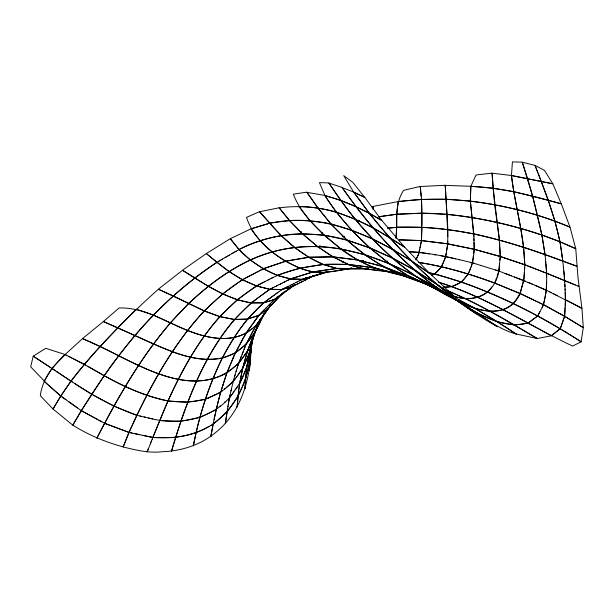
<?xml version="1.0" encoding="UTF-8"?>
<svg xmlns="http://www.w3.org/2000/svg" width="614" height="614" viewBox="0 0 614 614"><rect width="100%" height="100%" fill="white"/><g stroke="black" fill="none" stroke-linecap="round" stroke-linejoin="round"><path stroke-width="0.92" d="M447.736 241.125L447.713 243.812L452.671 244.863M447.783 236.666L446.923 214.255L421.887 213.242L421.465 240.534L423.1 240.749M545.654 293.845L546.36 290.238L546.437 284.904M542.131 307.522C547.534 293.845 547.151 278.434 545.877 263.913M546.468 283.852L546.514 281.726M546.598 277.49L546.721 273.276L524.878 264.795L504.869 258.064M563.805 261.618C534.479 250.305 504.554 240.496 473.808 233.842L470.355 201.008L470.823 186.395C501.715 187.523 531.67 195.551 561.273 203.84L552.838 183.778L511.454 175.512L492.06 173.186L494.669 204.777C462.856 198.997 430.199 197.386 398.087 201.661L396.728 214.186L396.69 227.341L387.572 228.224L396.667 227.257L422.064 227.31L421.572 238.04M252.922 337.163L252.876 338.061L253.091 337.17M349.166 241.586L349.243 240.158L349.143 241.578M396.091 238.217L396.667 227.257L396.068 238.163M565.195 305.895L564.627 316.279L560.298 328.667L551.242 335.835L537.189 338.521L516.305 334.031L497.179 321.721L514.632 325.144L528.17 323.056L537.726 315.926L543.597 304.751L520.119 293.523L493.096 282.486M564.957 310.039L564.619 316.287L561.902 324.008M565.018 309.003L565.08 307.967M523.965 278.441L520.119 293.523L517.633 297.299M524.21 274.527L523.842 280.406L521.746 287.774M524.026 277.474L524.886 264.787L523.911 251.563M565.202 305.895C565.839 285.28 563.499 264.596 560.39 244.211M565.271 304.866L565.471 301.773M251.065 345.905C250.949 377.894 241.509 412.071 215.453 432.632C200.832 444.897 181.437 451.021 162.526 451.72C150.169 453.178 138.15 450.653 126.2 447.698C107.373 442.832 89.299 435.572 72.797 425.149C90.956 393.582 111.756 363.565 134.934 335.482C162.265 347.524 191.238 363.787 222.13 358.185C233.113 337.316 246.644 317.653 264.534 302.119M524.279 273.56L524.348 272.578M524.609 268.679L524.678 267.704M565.54 300.737L565.21 292.556M524.809 265.762L523.757 249.368M251.126 345.905L249.384 370.641L251.287 344.723L250.842 346.657M252.761 337.124L252.584 338.836M453.623 296.094C474.469 304.091 496.02 293.131 498.944 270.106M497.064 276.277L498.86 271.027L499.197 267.374M499.458 264.642L498.944 270.122M499.474 264.649L500.28 256.483L499.765 247.173M499.297 266.468L499.55 263.736M499.903 260.106L500.272 256.491L474.208 249.261L452.671 244.894M473.356 256.038L472.519 262.823L471.222 266.284M473.686 253.513L474.215 249.284L473.916 238.685M238.877 389.36C241.54 368.446 247.78 348.146 256.145 328.843L247.381 351.385L257.918 325.22C249.821 345.429 245.746 367.088 245.001 388.808L246.698 367.456L250.796 350.74C249.038 379.682 235.814 409.223 211.009 425.325M239.391 385.316L239.084 387.741M238.976 388.555L237.119 407.09L238.009 395.761M238.554 391.77L238.662 390.964M241.793 387.818L237.894 396.552L226.988 411.971L225.338 423.752L228.047 405.923M238.117 394.963L238.339 393.367M252.477 339.642L250.834 350.755L251.264 344.776C250.489 359.121 248.332 373.596 242.269 386.736M446.263 253.26L445.012 258.341M446.754 250.128L447.713 243.835L447.867 229.506L445.227 185.374L470.846 186.288L493.073 188.229L492.09 173.117L476.042 174.975L470.846 186.303L470.332 201.108L445.71 199.159L421.511 199.435M252.699 338.851L252.822 338.045L252.607 338.997M252.569 339.657C250.428 354.516 247.143 369.306 240.082 382.675M229.229 398.939C232.245 384.548 235.745 370.165 241.271 356.519M232.008 394.449L229.375 398.064L227.901 406.79M228.784 401.571L229.083 399.821M228.646 402.446L228.347 404.189M227.594 408.525L227.295 410.252M474.016 242.522L474.208 249.307L447.713 243.842L421.473 240.581L420.16 247.91M421.473 240.604L399.161 239.844L421.473 240.565L418.579 254.089M552.746 309.801L543.597 304.744L544.265 301.098M419.892 249.376L418.84 253.498M259.799 319.395L259.499 321.022L260.006 320.009M254.326 333.195L253.382 337.631L247.319 351.354L242.66 368.415L239.621 383.696L246.713 367.456L250.627 347.624C246.467 364.777 236.613 380.642 222.145 390.949M544.441 300.192L544.618 299.287M544.779 298.373L544.948 297.468M545.132 296.562L545.485 294.751M214.033 419.692L218.883 398.816M215.898 410.505L219.16 397.734M215.714 411.434L215.337 413.268M215.153 414.189L214.593 416.944M214.409 417.858L210.771 436.715L213.089 424.251L212.045 424.781M254.695 331.43L254.511 332.312L254.68 331.414M393.743 250.781L394.042 249.43M252.515 338.982L252.953 337.14M259.331 320.968L259.676 319.349M252.316 339.933L251.487 343.771M231.002 390.964L231.225 389.944M252.392 339.949L251.517 343.763M254.28 333.172L249.276 353.426L242.622 368.4M229.605 397.051L230.073 395.032M253.306 336.272L253.521 335.374M218.883 398.808L220.933 391.095M219.436 396.644L223.304 383.927M253.183 336.249L253.421 335.359M521.501 288.588L520.119 293.523L515.33 291.573M237.787 365.837L239.03 362.759M237.119 368.131L237.449 366.988M236.106 371.562L236.444 370.419M234.755 376.098L235.093 374.97M233.397 380.596L233.051 381.716L235.515 378.37M93.098 394.994L113.889 406.13L136.861 415.317C154.958 377.963 175.842 341.468 204.293 310.968L219.774 316.632L234.31 319.472C202.727 357.486 185.167 404.526 171.421 451.428C188.958 393.559 211.201 331.046 262.477 294.636M234.141 355.56L226.819 373.028L222.913 385.124M226.436 374.248L223.696 382.722M222.913 385.132L221.332 389.905M496.549 277.781L494.754 283.054L515.33 291.581M561.089 326.333L560.298 328.651L551.257 335.804C514.877 315.773 478.521 294.85 438.749 282.279C486.38 296.831 527.894 325.082 572.647 346.066L581.082 341.829L583.3 327.653L581.949 308.358L577.981 277.543L575.748 248.662L569.992 227.149L561.303 203.802L548.294 200.41L538.171 173.47M561.373 325.55L561.633 324.783M470.685 267.658L468.329 273.89L461.505 281.995C503.541 297.153 543.689 317.369 581.09 341.806C533.919 311.521 482.911 285.863 428.25 272.547L436.554 274.389L461.505 282.01L452.05 286.646L443.815 287.168M242.208 354.163L245.922 344.569L254.096 333.571L264.273 313.117C256.176 333.832 241.655 356.343 217.502 358.645C203.741 360.786 189.741 357.701 176.74 353.188C151.673 344.17 127.912 331.875 103.367 321.536L119.154 307.952C149.309 307.184 173.808 327.999 202.09 335.405C216.972 339.481 234.111 340.532 247.665 332.059M245.47 345.782L245.93 344.577L235.177 353.012L222.107 358.169C208.798 386.014 199.013 415.524 193.356 445.879C202.252 400.52 218.331 355.498 247.45 319.08L258.77 315.396L262.516 311.605M244.994 346.987L244.073 349.389M242.668 352.973L243.136 351.784M262.792 282.655C204.892 314.736 176.218 378.546 152.871 437.475L151.435 437.183M152.157 439.317L152.886 437.483L157.276 437.521M207.263 398.432C194.623 402.7 181.115 402.446 167.96 400.95L152.878 437.475C172.948 438.949 193.709 436.178 211.016 425.325M242.676 352.966L240.803 357.701M152.525 438.404L147.79 450.292M151.067 442.072L151.435 441.159M150.346 443.899L150.706 442.986M259.054 321.759L259.899 319.963M148.519 448.466L147.053 452.111M238.938 362.367L239.867 360.034M258.74 322.542L258.417 323.332L258.801 322.557M234.134 355.544L239.805 344.584M443.953 260.873L445.004 258.325M444.751 258.978L445.779 256.406L447.713 243.842L423.107 240.795M233.097 358.077L235.853 351.822M444.229 260.252C442.118 266.522 437.728 272.854 431.465 275.44L434.904 273.875L440.353 268.011M233.097 358.092L230.496 364.355M259.123 321.782L269.561 306.893L255.67 325.973L247.764 341.177M443.707 261.526L441.589 266.599L440.353 267.973M229.966 365.614L226.827 373.036C184.415 395.685 138.066 364.232 100.105 346.534L117.758 327.991L103.382 321.582L82.506 338.598M418.042 255.255L418.303 254.664M418.571 254.073L415.931 259.983L418.057 255.27M72.268 381.946L70.948 381.11C97.043 347.816 126.768 317.346 158.374 289.271L173.217 295.833L204.239 310.884C171.674 346.212 148.611 388.9 129.009 432.448L104.603 423.299L98.877 420.199M141.235 416.33L136.845 415.294L128.994 432.433M240.066 382.66L231.355 395.347M260.52 318.996L261.027 317.975M255.063 327.162L270.889 304.736L255.7 325.988L253.866 327.385M234.794 251.947C268.625 232.276 309.732 229.759 347.01 240.013C364.509 256.376 384.924 269.323 408.087 275.87L389.222 263.521L369.797 247.956L392.469 258.003L414.212 270.014L434.827 282.916L458.228 299.478L475.044 308.405L497.194 321.682L516.274 334.077C499.558 329.541 486.05 318.819 471.636 309.763C455.458 299.832 439.839 288.933 422.954 280.199C386.321 260.121 345.168 244.188 302.725 246.897C251.233 249.453 207.156 282.333 173.647 319.303C142.172 354.769 118.502 396.276 96.828 438.242C117.719 397.695 140.606 357.785 170.285 322.949C193.563 333.509 222.414 346.196 247.035 332.527M254.465 328.36L245.938 344.577L247.15 342.313M539.921 311.72L537.726 315.926L528.193 323.025C500.042 330.109 474.108 311.244 451.444 297.199M248.171 330.171L243.129 338.414M245.116 334.707L242.469 339.642M243.121 338.444L240.481 343.326M241.148 342.105L242.453 339.68M239.821 344.554L241.125 342.136M240.465 343.364L237.841 348.199M367.341 255.754L367.632 255.224L367.049 256.261M236.513 350.617L237.818 348.222M62.114 396.974L81.332 410.674L72.805 425.157L53.019 409.054L40.332 395.708C42.374 378.984 53.211 365.675 65.099 354.531L45.766 348.299L33.202 356.166L55.498 370.81M85.499 365.046L65.092 354.524L82.522 338.636L100.113 346.557C82.353 365.729 65.798 386.175 53.027 409.062L60.325 396.851M51.875 368.362L44.062 381.279L60.817 396.061L65.997 399.745M105.547 376.39C125.164 387.304 145.856 396.46 167.944 400.934C145.364 396.352 124.243 386.866 104.211 375.684L81.324 410.659L101.755 421.764M516.374 299.171L517.218 297.92M515.967 299.801C503.442 317.845 477.631 311.175 461.229 302.426M60.817 396.061L70.955 381.117L91.686 394.234M237.748 386.367L236.497 388.155M257.934 316.54L259.691 314.452M257.12 317.691L258.755 315.389L260.482 314.161M241.479 370.058L237.334 375.868M256.307 318.843L257.934 316.555M235.231 389.951L235.86 389.053M255.493 319.986L257.113 317.722M254.68 321.13L256.291 318.881M253.874 322.273L255.47 320.032M253.06 323.409L254.649 321.183M251.441 325.666L253.835 322.327M233.949 391.747L232.66 393.551M250.627 326.794L252.208 324.591M251.395 325.719L248.202 330.14M249.015 329.027L250.589 326.84M247.396 331.253L248.977 329.066M283.921 291.896L267.927 308.704L263.951 311.643M236.121 377.533L236.728 376.697M245.784 333.463L247.373 331.268M155.465 419.615C182.02 424.888 211.807 418.111 230.035 397.158M241.302 359.72L247.342 351.361L239.606 362.007M104.165 375.63C134.788 331.621 171.943 291.796 216.926 262.216L206.327 253.582L182.481 270.244L208.2 286.17L222.613 293.906L242.323 279.715L256.307 285.878L260.612 286.999M259.438 321.015L255.7 325.988M283.123 292.932L267.934 308.712M241.302 359.712L239.038 362.767M83.619 339.105C129.17 357.248 194.469 408.602 239.598 361.999M494.331 283.63L494.754 283.069C469.963 273.959 444.567 266.392 418.418 262.378C443.976 266.322 468.858 273.568 493.088 282.501M491.768 287.007C483.732 299.617 466.609 300.43 453.6 296.132M467.07 275.425C472.181 267.804 473.486 258.294 474.208 249.292L480.708 251.103M466.64 275.909C461.728 283.499 452.733 287.575 443.799 287.191M275.195 298.911L276.369 298.059L267.336 306.701M271.234 302.679L273.207 300.637M268.303 305.703L270.237 303.715M265.401 308.673L267.313 306.724M276.423 297.828L277.305 296.923M261.587 312.549L266.346 307.714M262.539 311.59L264.419 309.671M260.628 313.508L261.572 312.564M387.733 261.165L386.467 262.324M387.741 261.203L386.482 262.347M226.98 411.971L213.979 423.468M228.569 398.778L229.367 398.064M224.501 402.362L225.323 401.648M232.292 382.368L227.671 386.321M219.497 406.691L220.334 405.969M226.113 387.641L226.896 386.981M238.455 363.526L234.172 367.088M224.532 388.961L225.323 388.301M218.684 393.152L222.145 390.949M221.339 391.617L219.605 392.714M233.45 367.679L232 368.868M231.263 369.459L229.053 371.24M228.308 371.838L226.819 373.028M254.472 326.924L251.41 329.25M252.63 328.329L247.672 332.051M319.318 271.419L319.802 271.058L318.835 271.779M250.159 330.202L248.923 331.123M318.858 271.779L319.334 271.426M266.23 309.963L266.791 309.54M280.621 290.399L281.841 289.493M290.806 287.536L295.065 284.489L290.783 286.976M279.416 291.289L283.169 288.864M290.913 287.452L287.137 290.238M288.618 289.148L289.762 288.304M266.177 291.903L271.058 288.641M277.021 293.055L279.263 291.42M275.847 293.922L278.004 292.348M285.955 291.105L287.475 289.992M262.631 294.505L269.769 289.286L270.597 289.309M266.077 292.003L251.042 302.886C225.553 298.772 203.986 283.599 182.481 270.321L158.351 289.171L188.552 303.493L170.285 322.972L153.17 314.951L136.293 309.203L117.75 327.953L134.927 335.49C159.333 306.624 187.869 281.189 219.643 260.704M273.522 295.626L276.768 293.254M281.135 294.674L293.484 285.733M284.09 292.471L286.347 290.821M293.546 285.671L280.598 295.065M263.928 311.666L262.232 312.894M272.378 296.462L274.366 295.019M282.54 293.607L284.796 291.957M270.106 298.105L273.199 295.871M282.97 293.285L279.523 295.841M268.993 298.918L272.048 296.708M279.286 295.963L281.435 294.405M262.209 312.917L260.505 314.145M266.783 300.507L269.807 298.327M279.646 295.702L276.193 298.189M278.986 296.224L280.099 295.418M314.061 275.295L309.663 277.904M300.645 232.56L301.658 231.823M265.693 301.297L268.717 299.118M278.549 296.493L276.853 297.752M278.449 296.608L279.562 295.802M266.591 300.645L263.536 302.84L251.034 302.879L263.521 302.817L247.473 319.103L234.325 319.487L219.751 316.586L237.181 299.755L251.019 302.856L234.348 319.51L247.45 319.08L258.747 315.381M279.032 296.186L277.919 296.992M314.076 275.279L312.15 276.645L300.246 280.391M259.338 314.974L259.922 314.56M277.382 297.376L277.958 296.953M276.323 298.128L276.891 297.713M275.793 298.504L271.572 300.423M227.863 255.969L236.183 251.149M232.008 253.574L233.397 252.768M225.115 257.558L229.245 255.178M218.285 261.472L226.482 256.775M221.009 259.914L222.375 259.131M322.55 232.629L321.598 233.22M259.323 270.874L263.291 268.778L285.456 261.234L299.548 268.195L312.848 271.925L336.756 268.456L348.391 268.978L368.669 268.794L335.259 268.633L312.864 271.994L290.445 278.956L287.905 280.23M256.69 272.255L263.291 268.809L277.152 275.333L282.256 276.753L290.437 278.94L302.272 279.339L323.325 273.253M258.003 271.595L252.745 274.312M251.441 274.995L255.37 272.969M318.62 246.698L320.163 245.892M252.745 274.335C234.318 283.161 218.814 296.815 204.301 310.983L188.567 303.508C207.071 286.324 227.326 271.004 250.113 259.945L238.984 249.499L230.304 238.692L206.327 253.544C219.942 264.811 233.719 276.507 250.251 283.231M250.128 275.694L242.323 279.7L228.884 271.449L216.926 262.247M431.535 286.746L434.697 288.196L425.295 283.76L399.353 274.404L382.829 266.392L357.571 260.044L332.834 256.752L317.116 246.337L302.318 233.566L289.386 220.556C325.996 218.231 361.216 231.854 392.622 249.537C374.425 230.035 357.202 209.574 342.213 187.485L328.828 183.041L340.893 200.31L356.189 206.688C370.403 225.752 386.267 243.551 403.551 259.891C417.996 274.942 437.575 283.254 453.869 296.04L429.746 273.391L411.871 261.188L392.737 249.407L372.56 238.8L351.592 230.227L330.946 223.834L317.699 207.923L306.977 192.151L293.331 194.154C299.54 210.479 311.758 223.381 324.322 235.116L346.918 240.197L330.9 223.857C310.73 220.042 290 218.975 269.792 223.235C284.597 240.458 302.257 255.493 323.263 264.534C305.173 266.821 286.945 270.298 270.62 278.687M208.929 426.408C197.593 433.169 184.545 436.669 171.475 437.582M273.23 277.351L268.011 280.015M318.781 246.644L319.963 246.037M269.3 279.362L264.104 281.995M286.631 280.874L289.148 279.6M284.082 282.171L286.554 280.913M299.187 280.92L301.037 279.984M265.386 281.35L256.314 285.901L237.173 299.755L222.613 293.899L204.262 310.907L219.728 316.563C197.877 341.591 181.675 370.833 167.937 400.934L186.487 402.216M282.801 282.816L285.264 281.565M296.976 282.041L299.786 280.613M308.42 278.533L310.039 277.72M215.092 410.075L216.074 409.584M280.222 284.105L282.678 282.87M295.818 282.617L297.283 281.88M305.925 279.784L308.949 278.272M278.933 284.758L281.389 283.522M293.392 283.829L296.025 282.509M304.674 280.406L306.693 279.408M214.117 410.574L212.129 411.564M276.331 286.047L278.802 284.812M292.118 284.466L293.492 283.775M302.172 281.657L305.526 279.992M275.026 286.692L277.513 285.456M290.806 285.119L292.226 284.405M300.914 282.279L303.109 281.197M272.409 287.989L274.926 286.738M288.027 286.492L290.944 285.042M306.271 277.827L305.035 278.434L306.317 277.804M299.655 282.901L301.85 281.818M211.124 412.063L199.819 417.535L180.831 421.304M271.089 288.641L273.637 287.375M286.561 287.206L288.373 286.308M297.138 284.136L300.561 282.455M284.474 288.219L287.083 286.945M295.871 284.758L297.882 283.768M280.437 289.478L281.849 289.501L285.049 287.951M293.338 285.994L296.485 284.451M292.072 286.608L295.058 285.149M219.62 392.722L214.946 394.917M218.691 393.16L208.246 397.995M214.946 394.917L207.279 398.44M208.238 397.995L205.306 399.315L187.661 402.277M290.437 278.94L302.28 279.355L327.584 271.695L324.56 272.516L348.384 268.932L351.952 267.95C335.704 271.373 318.175 275.333 302.119 268.909C278.51 259.622 254.795 242.269 246.49 217.394L259.561 211.653L269.815 223.197L251.019 228.815L230.304 238.692L238.984 249.499C258.717 239.744 280.184 234.049 302.249 233.75L289.47 220.395L279.163 207.893C298.312 205.229 317.63 207.033 336.257 211.968L351.561 230.265L369.897 247.818L392.377 258.141C368.062 235.953 346.703 210.625 328.935 182.926L319.433 182.611L324.952 195.513C340.417 199.719 355.084 206.135 369.413 213.258C404.849 258.294 447.184 298.504 497.355 326.702L472.957 310.531M375.753 268.026L373.995 268.587M274.197 299.594L272.232 300.215M238.969 249.56C249.737 260.743 262.761 269.477 277.144 275.302L299.548 268.195L323.256 264.45L336.756 268.456L365.476 268.487M324.691 272.823L327.423 271.971L312.15 276.645M272.171 300.246L263.536 302.84L271.495 300.461M375.177 268.18L374.003 268.533M302.272 279.339L324.568 272.509L312.856 271.956L290.437 278.917L277.144 275.325M290.138 287.168L291.381 286.807M289.493 287.352L290.691 287.007M288.856 287.544L290.015 287.206M288.219 287.728L289.347 287.406M287.575 287.912L288.687 287.598M286.938 288.089L288.035 287.782M286.301 288.273L287.39 287.966M285.663 288.45L286.753 288.15M285.026 288.634L286.116 288.327M284.389 288.81L285.495 288.503M283.76 288.987L284.873 288.68M283.123 289.156L283.645 289.017M283.046 289.186L281.857 289.509M371.485 206.741L398.056 201.569L421.511 199.389L421.427 198.575M359.044 220.702L357.571 221.04L359.029 220.672M363.296 260.704L361.853 260.95L363.311 260.72M345.843 263.575L347.34 263.337M343.096 268.525L340.125 268.978M342.988 268.541L340.041 268.978M378.493 216.811L396.728 214.194L421.887 213.235M378.462 216.75L396.759 214.286L421.872 213.135M171.49 437.59L157.284 437.529M391.272 271.756C376.681 270.728 361.961 269.047 348.015 264.411L373.504 267.666L404.833 275.863C378.339 268.103 350.985 262.631 323.256 264.534L336.748 268.364L366.197 268.541M276.799 289.432L281.158 289.493M279.002 289.463L279.723 289.47M279.04 289.47L275.287 289.409M273.752 289.378L276.1 289.432M274.573 289.401L275.341 289.417M273.798 289.386L269.769 289.286L264.841 288.058M273.015 289.371L270.582 289.309M390.542 271.703L391.287 271.718M179.549 421.265L159.602 420.552M389.053 271.657L361.761 268.387L348.023 264.312L330.869 255.624L317.154 246.199L302.257 233.742L324.292 235.139L340.693 248.923C310.185 243.566 278.372 247.081 250.113 259.937L263.291 268.748L285.464 261.311L308.704 257.205L332.796 256.921L357.601 259.922L373.489 267.788L403.843 275.755C381.094 271.426 359.098 263.283 340.709 248.9L364.908 254.664L382.791 266.522L399.399 274.297L425.256 283.86L439.708 290.514L428.388 285.295M409.753 251.786C426.392 252.791 442.955 255.624 459.118 259.661M409.745 251.778L419.362 252.316L429.24 253.874M422.056 227.272C475.819 229.766 527.058 247.465 576.968 266.269L564.68 261.932M378.209 269.362L379.813 269.554M378.216 269.3L379.828 269.508M440.814 255.685L455.78 258.855M434.198 254.656L435.848 254.91M152.886 437.483L128.986 432.425L104.572 423.276M151.443 437.183L142.64 435.349M139.647 434.72L135.118 433.753M130.529 432.763L132.064 433.093M155.465 419.623L139.777 415.985M151.267 418.664L152.671 418.986M148.427 418.004L149.847 418.334M144.129 417.006L145.572 417.343M470.838 262.439L472.519 262.83L459.118 259.653M435.456 286.347L436.362 286.561M429.93 285.003L429.002 284.781L429.954 284.98M268.947 289.079L260.635 287.007M427.137 284.32L409.615 276.569M262.332 287.436L264.818 288.058M261.457 287.214L256.322 285.909L251.134 283.622M426.231 284.013L427.16 284.259M480.708 251.126L500.264 256.498L499.55 243.067M480.716 265.409L498.86 271.035L532.254 284.113M498.86 271.035L495.552 270.022M480.716 265.417L472.519 262.815L474.154 263.337M503.334 257.542L524.87 264.803L546.713 273.284L545.677 261.587M503.342 257.519L500.272 256.491L504.869 258.049M431.688 284.489L433.346 285.057M431.696 284.52L433.338 285.096L460.5 302.779M514.44 276.922L525.246 281.028M511.316 275.747L505.076 273.399M577.974 286.047L578.864 286.4L546.721 273.276L575.31 284.996M136.83 415.279C114.849 407.566 94.257 396.552 74.908 383.635M576.822 305.665L546.36 290.238L528.048 282.263M546.36 290.238L535.063 285.349M447.951 290.944C479.173 303.846 508.169 321.375 537.189 338.521C508.192 321.322 479.158 303.922 447.974 290.913M425.295 283.76L416.783 279.923M461.206 302.456C480.148 312.672 509.597 318.182 520.119 293.515L536.214 301.251M458.858 301.405C411.372 278.979 370.841 243.282 340.923 200.279L324.821 195.651L336.257 211.991L354.9 219.152L372.928 227.641L404.756 247.227L429.685 273.468L411.802 261.257L392.645 249.514C409.661 266.085 427.19 282.478 447.629 294.774M428.204 285.188L408.149 275.755L389.176 263.629C409.791 272.885 430.053 283.069 448.903 295.603M458.888 301.359C435.065 289.693 412.447 275.54 392.392 258.11L414.304 269.907L433.315 285.172M426.822 284.574L431.327 286.7M426.615 284.52L415.724 279.424M537.687 301.95L542.116 304.045M410.282 276.891L408.095 275.855L409.193 276.377M414.243 278.687L415.77 279.416M411.188 277.221L414.65 278.909M413.567 278.395L408.133 275.763L382.791 266.507L357.617 259.899L340.755 248.762L324.223 235.3L309.84 220.495L298.949 206.527C337.838 206.803 373.182 226.152 404.687 247.296L381.801 220.411L369.313 213.357C400.236 251.51 434.873 287.421 476.556 313.869L458.228 299.478L475.013 308.458L497.171 321.728L478.106 313.639L461.835 303.615M557.159 295.58L553.552 293.807M549.952 292.018L551.149 292.617M68.73 356.412L84.202 364.286L104.211 375.699L88.017 366.489M66.32 355.176L65.115 354.554L51.86 368.354L70.978 381.148L56.703 371.608M580.921 307.821L576.822 305.657M580.928 307.814L581.949 308.351L565.609 299.716M450.714 295.464L452.203 296.278M97.449 419.431L81.34 410.682M552.746 309.801L564.619 316.294L583.3 327.646L564.619 316.287L546.199 306.194M543.605 304.728L546.207 306.179M470.355 308.942L465.12 305.695M471.237 309.494L472.596 310.339M449.095 295.618L450.423 296.455M463.163 304.46L464.499 305.296M447.759 294.781L462.48 304.037M50.724 367.617L35.558 357.709M34.384 356.949L33.21 356.181L30.7 366.857L47.217 384.057M77.541 407.98L68.584 401.594M59.781 395.147L48.276 384.986M537.787 172.465L535.055 165.45L544.472 170.362L552.83 183.801L511.431 175.55C514.517 200.686 521.301 225.246 523.849 250.451M535.83 167.453C545.7 192.451 555.202 217.77 560.405 244.203M535.446 166.44L535.063 165.435L522.253 162.196C530.319 186.019 536.682 210.402 541.878 235.008C503.173 222.084 462.764 213.81 421.879 213.119L421.496 199.32L420.222 186.418L403.613 190.34C396.276 201.269 396.575 214.547 396.659 227.218C422.562 226.274 448.366 229.129 473.808 233.865L473.977 240.604M542.477 238.646L545.109 254.656L545.785 262.754M542.085 236.206L545.209 255.8M542.492 238.623L541.893 234.985L560.037 241.816L554.941 221.163L548.333 200.356L513.757 191.614L493.065 188.26L499.397 240.013M542.101 236.175L532.591 196.035L522.268 162.173L512.414 161.889L511.454 175.512L513.726 191.675L520.749 228.416L523.604 247.204M562.915 261.318L562.171 256.391M562.171 256.406L560.736 246.636M560.221 242.998L560.574 245.416M560.237 242.983L560.068 241.77C523.826 227.502 485.651 218.315 446.923 214.24L445.234 185.274L420.229 186.51L420.39 188.107M564.558 279.531L564.205 275.855M420.552 189.703L421.181 196.112M564.089 274.635L563.752 270.981M563.429 267.343L563.537 268.556M499.719 246.137L499.412 239.959L494.677 204.777C520.457 209.65 545.831 216.826 569.969 227.188C538.271 213.588 504.493 205.391 470.332 201.116L473.87 236.766M565.034 289.002L565.087 290.184M564.934 286.638L564.834 284.274M564.688 280.744L564.734 281.918M421.534 200.287L421.826 211.4M421.895 214.109L422.025 225.438M373.043 207.033L372.921 209.151L373.112 206.396L373.043 207.033M128.978 432.417L123.122 447.03L128.986 432.425M257.78 324.906L257.458 325.689L257.811 324.906M257.128 326.479L256.475 328.053L257.143 326.471M342.988 261.725L342.681 262.232L343.31 261.219L342.988 261.725M344.185 236.329L342.858 236.789L344.193 236.336M269.845 223.12L250.988 228.884C259.983 242.046 271.818 252.968 285.464 261.188L308.696 257.312L332.811 256.782L348.015 264.419L323.263 264.411L308.688 257.304L294.198 247.158L280.982 235.454L259.499 211.761L279.232 207.762L289.401 220.533L269.861 223.105M324.998 195.467L306.831 192.32L317.875 207.716L330.785 224.049L347.04 239.982L369.774 247.995C353.142 232.038 336.863 215.368 324.998 195.467M368.4 247.35L346.933 240.166L364.923 254.649L389.161 263.659L369.874 247.826L368.4 247.35M353.718 192.052L342.09 187.592L356.158 206.718L369.298 213.365L353.633 192.128L364.785 197.439L352.827 182.381L343.725 175.65L353.672 192.098L364.823 197.401L381.739 220.472L369.382 213.288L353.718 192.052M575.748 248.662L560.052 241.793L575.732 248.685"/></g></svg>
